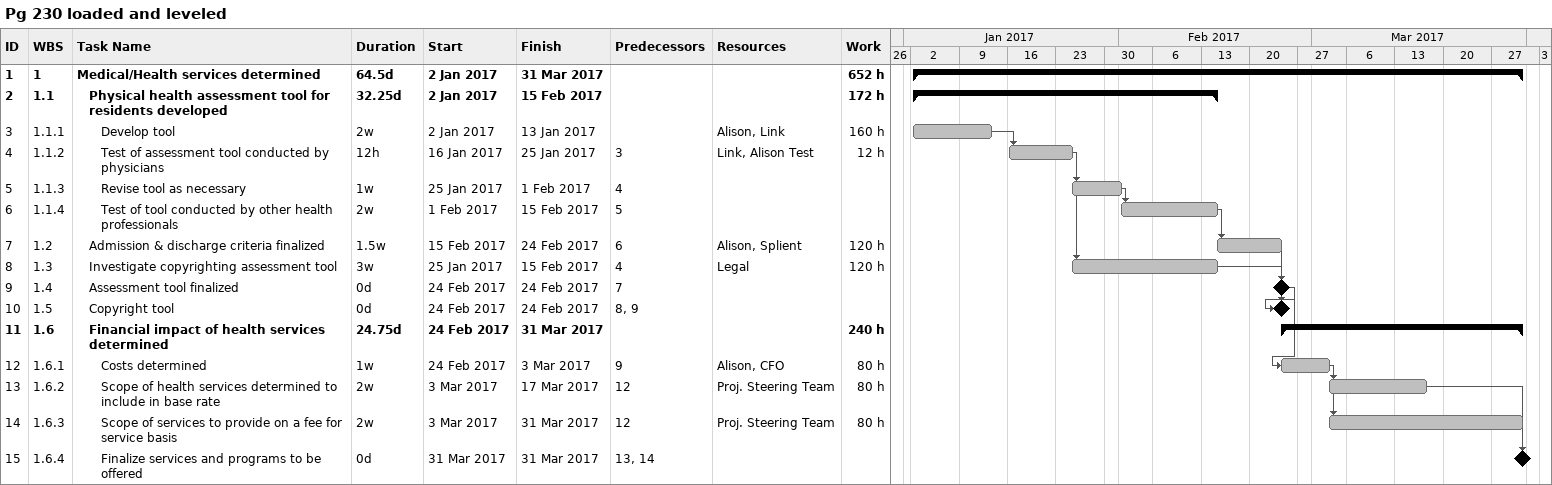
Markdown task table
Pg 230 loaded and leveled

| ID | WBS | Task | Duration | Start | Finish | Predecessors | Resources | Work (h) |
|---|---|---|---|---|---|---|---|---|
| 1 | 1 | **Medical/Health services determined** | 64.5d | 2017-01-02 | 2017-03-31 |  |  | 652 |
| 2 | 1.1 | **Physical health assessment tool for residents developed** | 32.25d | 2017-01-02 | 2017-02-15 |  |  | 172 |
| 3 | 1.1.1 | Develop tool | 2w | 2017-01-02 | 2017-01-13 |  | Alison, Link | 160 |
| 4 | 1.1.2 | Test of assessment tool conducted by physicians | 12h | 2017-01-16 | 2017-01-25 | 3 | Link, Alison Test | 12 |
| 5 | 1.1.3 | Revise tool as necessary | 1w | 2017-01-25 | 2017-02-01 | 4 |  |  |
| 6 | 1.1.4 | Test of tool conducted by other health professionals | 2w | 2017-02-01 | 2017-02-15 | 5 |  |  |
| 7 | 1.2 | Admission & discharge criteria finalized | 1.5w | 2017-02-15 | 2017-02-24 | 6 | Alison, Splient | 120 |
| 8 | 1.3 | Investigate copyrighting assessment tool | 3w | 2017-01-25 | 2017-02-15 | 4 | Legal | 120 |
| 9 | 1.4 | Assessment tool finalized | 0d | 2017-02-24 | 2017-02-24 | 7 |  |  |
| 10 | 1.5 | Copyright tool | 0d | 2017-02-24 | 2017-02-24 | 8, 9 |  |  |
| 11 | 1.6 | **Financial impact of health services determined** | 24.75d | 2017-02-24 | 2017-03-31 |  |  | 240 |
| 12 | 1.6.1 | Costs determined | 1w | 2017-02-24 | 2017-03-03 | 9 | Alison, CFO | 80 |
| 13 | 1.6.2 | Scope of health services determined to include in base rate | 2w | 2017-03-03 | 2017-03-17 | 12 | Proj. Steering Team | 80 |
| 14 | 1.6.3 | Scope of services to provide on a fee for service basis | 2w | 2017-03-03 | 2017-03-31 | 12 | Proj. Steering Team | 80 |
| 15 | 1.6.4 | Finalize services and programs to be offered | 0d | 2017-03-31 | 2017-03-31 | 13, 14 |  |  |
